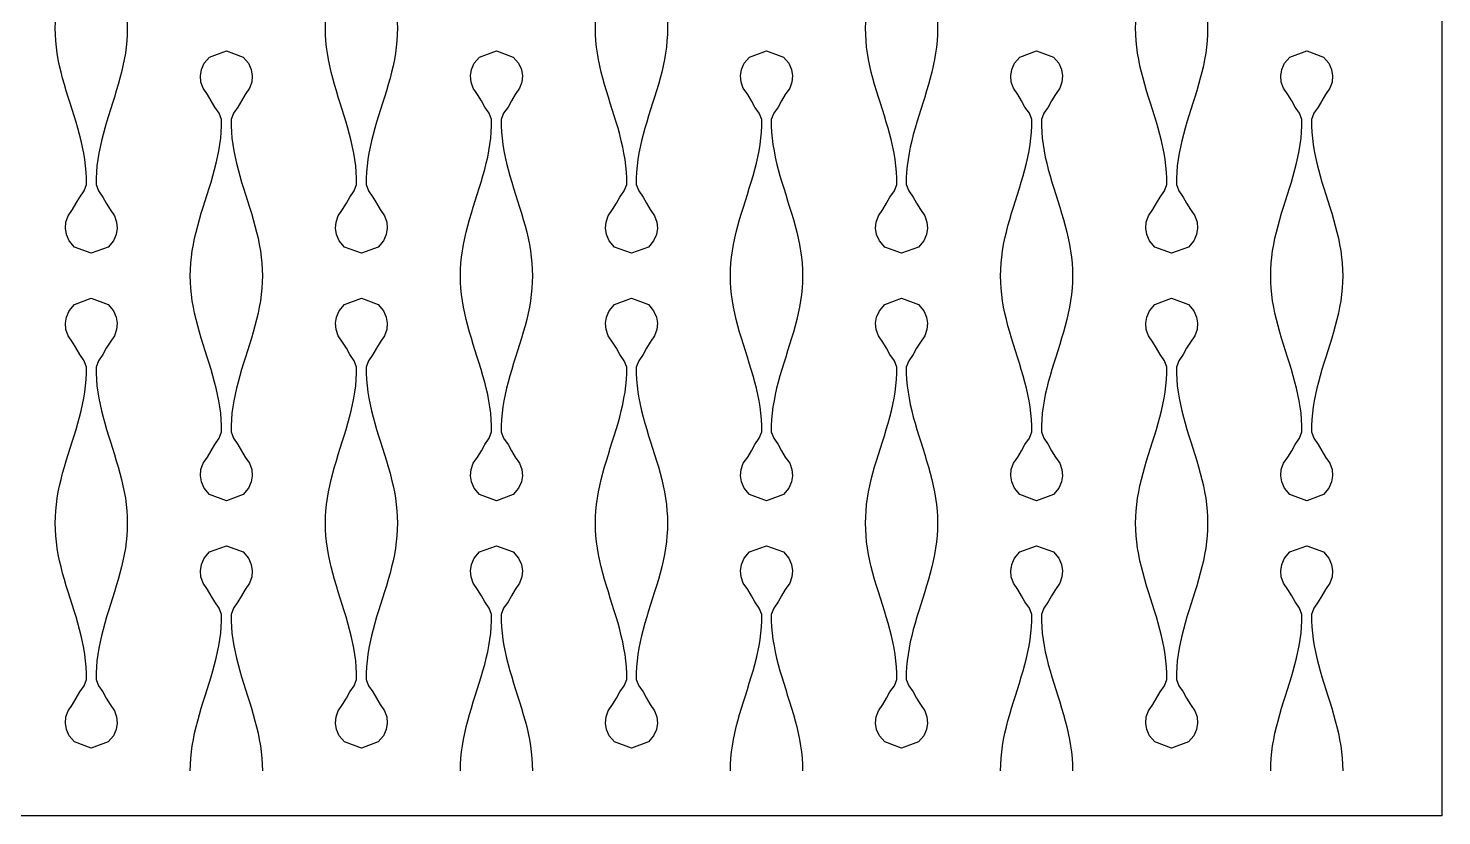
# Model space of a CAD drawing. Header units: millimetres. Extents: x 0 to 120, y 0 to 70.
# Drawn here: x 57.2 to 120, y 0 to 35 of the extents above; entities that cross this region are included whole.
import ezdxf

# ---------------------------------------------------------------- set-up
doc = ezdxf.new("R2010")
doc.units = ezdxf.units.MM
doc.layers.add('CUT', color=1, linetype='CONTINUOUS')

msp = doc.modelspace()

# ---------------------------------------------------------------- linework, layer by layer
at = {"layer": 'CUT'}
for points in [[(0, 70), (120, 70), (120, 0), (0, 0), (0, 70)], [(61.5944, 35.2778), (61.6, 35), (61.5944, 34.7222), (61.5778, 34.4444), (61.5504, 34.1667), (61.5126, 33.8889), (61.465, 33.6111), (61.4085, 33.3333), (61.3439, 33.0556), (61.2722, 32.7778), (61.1947, 32.5), (61.1124, 32.2222), (61.0269, 31.9444), (60.9394, 31.6667), (60.8513, 31.3889), (60.764, 31.1111), (60.679, 30.8333), (60.5976, 30.5556), (60.5211, 30.2778), (60.4508, 30), (60.3877, 29.7222), (60.3329, 29.4444), (60.2872, 29.1667), (60.2514, 28.8889), (60.2261, 28.6111), (60.2116, 28.3333), (60.2113, 28.0556), (60.3207, 27.7778), (60.5161, 27.5), (60.6671, 27.2222), (60.8361, 26.9444), (61.0306, 26.6667), (61.1274, 26.3889), (61.1513, 26.1111), (61.107, 25.8333), (60.9856, 25.5556), (60.7502, 25.2778), (60, 25), (60, 25), (59.2498, 25.2778), (59.0144, 25.5556), (58.893, 25.8333), (58.8487, 26.1111), (58.8726, 26.3889), (58.9694, 26.6667), (59.1639, 26.9444), (59.3329, 27.2222), (59.4839, 27.5), (59.6793, 27.7778), (59.7887, 28.0556), (59.7884, 28.3333), (59.7739, 28.6111), (59.7486, 28.8889), (59.7128, 29.1667), (59.6671, 29.4444), (59.6123, 29.7222), (59.5492, 30), (59.4789, 30.2778), (59.4024, 30.5556), (59.321, 30.8333), (59.236, 31.1111), (59.1487, 31.3889), (59.0606, 31.6667), (58.9731, 31.9444), (58.8876, 32.2222), (58.8053, 32.5), (58.7278, 32.7778), (58.6561, 33.0556), (58.5915, 33.3333), (58.535, 33.6111), (58.4874, 33.8889), (58.4496, 34.1667), (58.4222, 34.4444), (58.4056, 34.7222), (58.4, 35), (58.4056, 35.2778)], [(73.5944, 35.2778), (73.6, 35), (73.5944, 34.7222), (73.5778, 34.4444), (73.5504, 34.1667), (73.5126, 33.8889), (73.465, 33.6111), (73.4085, 33.3333), (73.3439, 33.0556), (73.2722, 32.7778), (73.1947, 32.5), (73.1124, 32.2222), (73.0269, 31.9444), (72.9394, 31.6667), (72.8513, 31.3889), (72.764, 31.1111), (72.679, 30.8333), (72.5976, 30.5556), (72.5211, 30.2778), (72.4508, 30), (72.3877, 29.7222), (72.3329, 29.4444), (72.2872, 29.1667), (72.2514, 28.8889), (72.2261, 28.6111), (72.2116, 28.3333), (72.2113, 28.0556), (72.3207, 27.7778), (72.5161, 27.5), (72.6671, 27.2222), (72.8361, 26.9444), (73.0306, 26.6667), (73.1274, 26.3889), (73.1513, 26.1111), (73.107, 25.8333), (72.9856, 25.5556), (72.7502, 25.2778), (72, 25), (72, 25), (71.2498, 25.2778), (71.0144, 25.5556), (70.893, 25.8333), (70.8487, 26.1111), (70.8726, 26.3889), (70.9694, 26.6667), (71.1639, 26.9444), (71.3329, 27.2222), (71.4839, 27.5), (71.6793, 27.7778), (71.7887, 28.0556), (71.7884, 28.3333), (71.7739, 28.6111), (71.7486, 28.8889), (71.7128, 29.1667), (71.6671, 29.4444), (71.6123, 29.7222), (71.5492, 30), (71.4789, 30.2778), (71.4024, 30.5556), (71.321, 30.8333), (71.236, 31.1111), (71.1487, 31.3889), (71.0606, 31.6667), (70.9731, 31.9444), (70.8876, 32.2222), (70.8053, 32.5), (70.7278, 32.7778), (70.6561, 33.0556), (70.5915, 33.3333), (70.535, 33.6111), (70.4874, 33.8889), (70.4496, 34.1667), (70.4222, 34.4444), (70.4056, 34.7222), (70.4, 35), (70.4056, 35.2778)], [(85.5944, 35.2778), (85.6, 35), (85.5944, 34.7222), (85.5778, 34.4444), (85.5504, 34.1667), (85.5126, 33.8889), (85.465, 33.6111), (85.4085, 33.3333), (85.3439, 33.0556), (85.2722, 32.7778), (85.1947, 32.5), (85.1124, 32.2222), (85.0269, 31.9444), (84.9394, 31.6667), (84.8513, 31.3889), (84.764, 31.1111), (84.679, 30.8333), (84.5976, 30.5556), (84.5211, 30.2778), (84.4508, 30), (84.3877, 29.7222), (84.3329, 29.4444), (84.2872, 29.1667), (84.2514, 28.8889), (84.2261, 28.6111), (84.2116, 28.3333), (84.2113, 28.0556), (84.3207, 27.7778), (84.5161, 27.5), (84.6671, 27.2222), (84.8361, 26.9444), (85.0306, 26.6667), (85.1274, 26.3889), (85.1513, 26.1111), (85.107, 25.8333), (84.9856, 25.5556), (84.7502, 25.2778), (84, 25), (84, 25), (83.2498, 25.2778), (83.0144, 25.5556), (82.893, 25.8333), (82.8487, 26.1111), (82.8726, 26.3889), (82.9694, 26.6667), (83.1639, 26.9444), (83.3329, 27.2222), (83.4839, 27.5), (83.6793, 27.7778), (83.7887, 28.0556), (83.7884, 28.3333), (83.7739, 28.6111), (83.7486, 28.8889), (83.7128, 29.1667), (83.6671, 29.4444), (83.6123, 29.7222), (83.5492, 30), (83.4789, 30.2778), (83.4024, 30.5556), (83.321, 30.8333), (83.236, 31.1111), (83.1487, 31.3889), (83.0606, 31.6667), (82.9731, 31.9444), (82.8876, 32.2222), (82.8053, 32.5), (82.7278, 32.7778), (82.6561, 33.0556), (82.5915, 33.3333), (82.535, 33.6111), (82.4874, 33.8889), (82.4496, 34.1667), (82.4222, 34.4444), (82.4056, 34.7222), (82.4, 35), (82.4056, 35.2778)], [(97.5944, 35.2778), (97.6, 35), (97.5944, 34.7222), (97.5778, 34.4444), (97.5504, 34.1667), (97.5126, 33.8889), (97.465, 33.6111), (97.4085, 33.3333), (97.3439, 33.0556), (97.2722, 32.7778), (97.1947, 32.5), (97.1124, 32.2222), (97.0269, 31.9444), (96.9394, 31.6667), (96.8513, 31.3889), (96.764, 31.1111), (96.679, 30.8333), (96.5976, 30.5556), (96.5211, 30.2778), (96.4508, 30), (96.3877, 29.7222), (96.3329, 29.4444), (96.2872, 29.1667), (96.2514, 28.8889), (96.2261, 28.6111), (96.2116, 28.3333), (96.2113, 28.0556), (96.3207, 27.7778), (96.5161, 27.5), (96.6671, 27.2222), (96.8361, 26.9444), (97.0306, 26.6667), (97.1274, 26.3889), (97.1513, 26.1111), (97.107, 25.8333), (96.9856, 25.5556), (96.7502, 25.2778), (96, 25), (96, 25), (95.2498, 25.2778), (95.0144, 25.5556), (94.893, 25.8333), (94.8487, 26.1111), (94.8726, 26.3889), (94.9694, 26.6667), (95.1639, 26.9444), (95.3329, 27.2222), (95.4839, 27.5), (95.6793, 27.7778), (95.7887, 28.0556), (95.7884, 28.3333), (95.7739, 28.6111), (95.7486, 28.8889), (95.7128, 29.1667), (95.6671, 29.4444), (95.6123, 29.7222), (95.5492, 30), (95.4789, 30.2778), (95.4024, 30.5556), (95.321, 30.8333), (95.236, 31.1111), (95.1487, 31.3889), (95.0606, 31.6667), (94.9731, 31.9444), (94.8876, 32.2222), (94.8053, 32.5), (94.7278, 32.7778), (94.6561, 33.0556), (94.5915, 33.3333), (94.535, 33.6111), (94.4874, 33.8889), (94.4496, 34.1667), (94.4222, 34.4444), (94.4056, 34.7222), (94.4, 35), (94.4056, 35.2778)], [(109.5944, 35.2778), (109.6, 35), (109.5944, 34.7222), (109.5778, 34.4444), (109.5504, 34.1667), (109.5126, 33.8889), (109.465, 33.6111), (109.4085, 33.3333), (109.3439, 33.0556), (109.2722, 32.7778), (109.1947, 32.5), (109.1124, 32.2222), (109.0269, 31.9444), (108.9394, 31.6667), (108.8513, 31.3889), (108.764, 31.1111), (108.679, 30.8333), (108.5976, 30.5556), (108.5211, 30.2778), (108.4508, 30), (108.3877, 29.7222), (108.3329, 29.4444), (108.2872, 29.1667), (108.2514, 28.8889), (108.2261, 28.6111), (108.2116, 28.3333), (108.2113, 28.0556), (108.3207, 27.7778), (108.5161, 27.5), (108.6671, 27.2222), (108.8361, 26.9444), (109.0306, 26.6667), (109.1274, 26.3889), (109.1513, 26.1111), (109.107, 25.8333), (108.9856, 25.5556), (108.7502, 25.2778), (108, 25), (108, 25), (107.2498, 25.2778), (107.0144, 25.5556), (106.893, 25.8333), (106.8487, 26.1111), (106.8726, 26.3889), (106.9694, 26.6667), (107.1639, 26.9444), (107.3329, 27.2222), (107.4839, 27.5), (107.6793, 27.7778), (107.7887, 28.0556), (107.7884, 28.3333), (107.7739, 28.6111), (107.7486, 28.8889), (107.7128, 29.1667), (107.6671, 29.4444), (107.6123, 29.7222), (107.5492, 30), (107.4789, 30.2778), (107.4024, 30.5556), (107.321, 30.8333), (107.236, 31.1111), (107.1487, 31.3889), (107.0606, 31.6667), (106.9731, 31.9444), (106.8876, 32.2222), (106.8053, 32.5), (106.7278, 32.7778), (106.6561, 33.0556), (106.5915, 33.3333), (106.535, 33.6111), (106.4874, 33.8889), (106.4496, 34.1667), (106.4222, 34.4444), (106.4056, 34.7222), (106.4, 35), (106.4056, 35.2778)], [(66, 34), (66.7502, 33.7222), (66.9856, 33.4444), (67.107, 33.1667), (67.1513, 32.8889), (67.1274, 32.6111), (67.0306, 32.3333), (66.8361, 32.0556), (66.6671, 31.7778), (66.5161, 31.5), (66.3207, 31.2222), (66.2113, 30.9444), (66.2116, 30.6667), (66.2261, 30.3889), (66.2514, 30.1111), (66.2872, 29.8333), (66.3329, 29.5556), (66.3877, 29.2778), (66.4508, 29), (66.5211, 28.7222), (66.5976, 28.4444), (66.679, 28.1667), (66.764, 27.8889), (66.8513, 27.6111), (66.9394, 27.3333), (67.0269, 27.0556), (67.1124, 26.7778), (67.1947, 26.5), (67.2722, 26.2222), (67.3439, 25.9444), (67.4085, 25.6667), (67.465, 25.3889), (67.5126, 25.1111), (67.5504, 24.8333), (67.5778, 24.5556), (67.5944, 24.2778), (67.6, 24), (67.5944, 23.7222), (67.5778, 23.4444), (67.5504, 23.1667), (67.5126, 22.8889), (67.465, 22.6111), (67.4085, 22.3333), (67.3439, 22.0556), (67.2722, 21.7778), (67.1947, 21.5), (67.1124, 21.2222), (67.0269, 20.9444), (66.9394, 20.6667), (66.8513, 20.3889), (66.764, 20.1111), (66.679, 19.8333), (66.5976, 19.5556), (66.5211, 19.2778), (66.4508, 19), (66.3877, 18.7222), (66.3329, 18.4444), (66.2872, 18.1667), (66.2514, 17.8889), (66.2261, 17.6111), (66.2116, 17.3333), (66.2113, 17.0556), (66.3207, 16.7778), (66.5161, 16.5), (66.6671, 16.2222), (66.8361, 15.9444), (67.0306, 15.6667), (67.1274, 15.3889), (67.1513, 15.1111), (67.107, 14.8333), (66.9856, 14.5556), (66.7502, 14.2778), (66, 14), (66, 14), (65.2498, 14.2778), (65.0144, 14.5556), (64.893, 14.8333), (64.8487, 15.1111), (64.8726, 15.3889), (64.9694, 15.6667), (65.1639, 15.9444), (65.3329, 16.2222), (65.4839, 16.5), (65.6793, 16.7778), (65.7887, 17.0556), (65.7884, 17.3333), (65.7739, 17.6111), (65.7486, 17.8889), (65.7128, 18.1667), (65.6671, 18.4444), (65.6123, 18.7222), (65.5492, 19), (65.4789, 19.2778), (65.4024, 19.5556), (65.321, 19.8333), (65.236, 20.1111), (65.1487, 20.3889), (65.0606, 20.6667), (64.9731, 20.9444), (64.8876, 21.2222), (64.8053, 21.5), (64.7278, 21.7778), (64.6561, 22.0556), (64.5915, 22.3333), (64.535, 22.6111), (64.4874, 22.8889), (64.4496, 23.1667), (64.4222, 23.4444), (64.4056, 23.7222), (64.4, 24), (64.4056, 24.2778), (64.4222, 24.5556), (64.4496, 24.8333), (64.4874, 25.1111), (64.535, 25.3889), (64.5915, 25.6667), (64.6561, 25.9444), (64.7278, 26.2222), (64.8053, 26.5), (64.8876, 26.7778), (64.9731, 27.0556), (65.0606, 27.3333), (65.1487, 27.6111), (65.236, 27.8889), (65.321, 28.1667), (65.4024, 28.4444), (65.4789, 28.7222), (65.5492, 29), (65.6123, 29.2778), (65.6671, 29.5556), (65.7128, 29.8333), (65.7486, 30.1111), (65.7739, 30.3889), (65.7884, 30.6667), (65.7887, 30.9444), (65.6793, 31.2222), (65.4839, 31.5), (65.3329, 31.7778), (65.1639, 32.0556), (64.9694, 32.3333), (64.8726, 32.6111), (64.8487, 32.8889), (64.893, 33.1667), (65.0144, 33.4444), (65.2498, 33.7222), (66, 34), (66, 34)], [(78, 34), (78.7502, 33.7222), (78.9856, 33.4444), (79.107, 33.1667), (79.1513, 32.8889), (79.1274, 32.6111), (79.0306, 32.3333), (78.8361, 32.0556), (78.6671, 31.7778), (78.5161, 31.5), (78.3207, 31.2222), (78.2113, 30.9444), (78.2116, 30.6667), (78.2261, 30.3889), (78.2514, 30.1111), (78.2872, 29.8333), (78.3329, 29.5556), (78.3877, 29.2778), (78.4508, 29), (78.5211, 28.7222), (78.5976, 28.4444), (78.679, 28.1667), (78.764, 27.8889), (78.8513, 27.6111), (78.9394, 27.3333), (79.0269, 27.0556), (79.1124, 26.7778), (79.1947, 26.5), (79.2722, 26.2222), (79.3439, 25.9444), (79.4085, 25.6667), (79.465, 25.3889), (79.5126, 25.1111), (79.5504, 24.8333), (79.5778, 24.5556), (79.5944, 24.2778), (79.6, 24), (79.5944, 23.7222), (79.5778, 23.4444), (79.5504, 23.1667), (79.5126, 22.8889), (79.465, 22.6111), (79.4085, 22.3333), (79.3439, 22.0556), (79.2722, 21.7778), (79.1947, 21.5), (79.1124, 21.2222), (79.0269, 20.9444), (78.9394, 20.6667), (78.8513, 20.3889), (78.764, 20.1111), (78.679, 19.8333), (78.5976, 19.5556), (78.5211, 19.2778), (78.4508, 19), (78.3877, 18.7222), (78.3329, 18.4444), (78.2872, 18.1667), (78.2514, 17.8889), (78.2261, 17.6111), (78.2116, 17.3333), (78.2113, 17.0556), (78.3207, 16.7778), (78.5161, 16.5), (78.6671, 16.2222), (78.8361, 15.9444), (79.0306, 15.6667), (79.1274, 15.3889), (79.1513, 15.1111), (79.107, 14.8333), (78.9856, 14.5556), (78.7502, 14.2778), (78, 14), (78, 14), (77.2498, 14.2778), (77.0144, 14.5556), (76.893, 14.8333), (76.8487, 15.1111), (76.8726, 15.3889), (76.9694, 15.6667), (77.1639, 15.9444), (77.3329, 16.2222), (77.4839, 16.5), (77.6793, 16.7778), (77.7887, 17.0556), (77.7884, 17.3333), (77.7739, 17.6111), (77.7486, 17.8889), (77.7128, 18.1667), (77.6671, 18.4444), (77.6123, 18.7222), (77.5492, 19), (77.4789, 19.2778), (77.4024, 19.5556), (77.321, 19.8333), (77.236, 20.1111), (77.1487, 20.3889), (77.0606, 20.6667), (76.9731, 20.9444), (76.8876, 21.2222), (76.8053, 21.5), (76.7278, 21.7778), (76.6561, 22.0556), (76.5915, 22.3333), (76.535, 22.6111), (76.4874, 22.8889), (76.4496, 23.1667), (76.4222, 23.4444), (76.4056, 23.7222), (76.4, 24), (76.4056, 24.2778), (76.4222, 24.5556), (76.4496, 24.8333), (76.4874, 25.1111), (76.535, 25.3889), (76.5915, 25.6667), (76.6561, 25.9444), (76.7278, 26.2222), (76.8053, 26.5), (76.8876, 26.7778), (76.9731, 27.0556), (77.0606, 27.3333), (77.1487, 27.6111), (77.236, 27.8889), (77.321, 28.1667), (77.4024, 28.4444), (77.4789, 28.7222), (77.5492, 29), (77.6123, 29.2778), (77.6671, 29.5556), (77.7128, 29.8333), (77.7486, 30.1111), (77.7739, 30.3889), (77.7884, 30.6667), (77.7887, 30.9444), (77.6793, 31.2222), (77.4839, 31.5), (77.3329, 31.7778), (77.1639, 32.0556), (76.9694, 32.3333), (76.8726, 32.6111), (76.8487, 32.8889), (76.893, 33.1667), (77.0144, 33.4444), (77.2498, 33.7222), (78, 34), (78, 34)], [(90, 34), (90.7502, 33.7222), (90.9856, 33.4444), (91.107, 33.1667), (91.1513, 32.8889), (91.1274, 32.6111), (91.0306, 32.3333), (90.8361, 32.0556), (90.6671, 31.7778), (90.5161, 31.5), (90.3207, 31.2222), (90.2113, 30.9444), (90.2116, 30.6667), (90.2261, 30.3889), (90.2514, 30.1111), (90.2872, 29.8333), (90.3329, 29.5556), (90.3877, 29.2778), (90.4508, 29), (90.5211, 28.7222), (90.5976, 28.4444), (90.679, 28.1667), (90.764, 27.8889), (90.8513, 27.6111), (90.9394, 27.3333), (91.0269, 27.0556), (91.1124, 26.7778), (91.1947, 26.5), (91.2722, 26.2222), (91.3439, 25.9444), (91.4085, 25.6667), (91.465, 25.3889), (91.5126, 25.1111), (91.5504, 24.8333), (91.5778, 24.5556), (91.5944, 24.2778), (91.6, 24), (91.5944, 23.7222), (91.5778, 23.4444), (91.5504, 23.1667), (91.5126, 22.8889), (91.465, 22.6111), (91.4085, 22.3333), (91.3439, 22.0556), (91.2722, 21.7778), (91.1947, 21.5), (91.1124, 21.2222), (91.0269, 20.9444), (90.9394, 20.6667), (90.8513, 20.3889), (90.764, 20.1111), (90.679, 19.8333), (90.5976, 19.5556), (90.5211, 19.2778), (90.4508, 19), (90.3877, 18.7222), (90.3329, 18.4444), (90.2872, 18.1667), (90.2514, 17.8889), (90.2261, 17.6111), (90.2116, 17.3333), (90.2113, 17.0556), (90.3207, 16.7778), (90.5161, 16.5), (90.6671, 16.2222), (90.8361, 15.9444), (91.0306, 15.6667), (91.1274, 15.3889), (91.1513, 15.1111), (91.107, 14.8333), (90.9856, 14.5556), (90.7502, 14.2778), (90, 14), (90, 14), (89.2498, 14.2778), (89.0144, 14.5556), (88.893, 14.8333), (88.8487, 15.1111), (88.8726, 15.3889), (88.9694, 15.6667), (89.1639, 15.9444), (89.3329, 16.2222), (89.4839, 16.5), (89.6793, 16.7778), (89.7887, 17.0556), (89.7884, 17.3333), (89.7739, 17.6111), (89.7486, 17.8889), (89.7128, 18.1667), (89.6671, 18.4444), (89.6123, 18.7222), (89.5492, 19), (89.4789, 19.2778), (89.4024, 19.5556), (89.321, 19.8333), (89.236, 20.1111), (89.1487, 20.3889), (89.0606, 20.6667), (88.9731, 20.9444), (88.8876, 21.2222), (88.8053, 21.5), (88.7278, 21.7778), (88.6561, 22.0556), (88.5915, 22.3333), (88.535, 22.6111), (88.4874, 22.8889), (88.4496, 23.1667), (88.4222, 23.4444), (88.4056, 23.7222), (88.4, 24), (88.4056, 24.2778), (88.4222, 24.5556), (88.4496, 24.8333), (88.4874, 25.1111), (88.535, 25.3889), (88.5915, 25.6667), (88.6561, 25.9444), (88.7278, 26.2222), (88.8053, 26.5), (88.8876, 26.7778), (88.9731, 27.0556), (89.0606, 27.3333), (89.1487, 27.6111), (89.236, 27.8889), (89.321, 28.1667), (89.4024, 28.4444), (89.4789, 28.7222), (89.5492, 29), (89.6123, 29.2778), (89.6671, 29.5556), (89.7128, 29.8333), (89.7486, 30.1111), (89.7739, 30.3889), (89.7884, 30.6667), (89.7887, 30.9444), (89.6793, 31.2222), (89.4839, 31.5), (89.3329, 31.7778), (89.1639, 32.0556), (88.9694, 32.3333), (88.8726, 32.6111), (88.8487, 32.8889), (88.893, 33.1667), (89.0144, 33.4444), (89.2498, 33.7222), (90, 34), (90, 34)], [(102, 34), (102.7502, 33.7222), (102.9856, 33.4444), (103.107, 33.1667), (103.1513, 32.8889), (103.1274, 32.6111), (103.0306, 32.3333), (102.8361, 32.0556), (102.6671, 31.7778), (102.5161, 31.5), (102.3207, 31.2222), (102.2113, 30.9444), (102.2116, 30.6667), (102.2261, 30.3889), (102.2514, 30.1111), (102.2872, 29.8333), (102.3329, 29.5556), (102.3877, 29.2778), (102.4508, 29), (102.5211, 28.7222), (102.5976, 28.4444), (102.679, 28.1667), (102.764, 27.8889), (102.8513, 27.6111), (102.9394, 27.3333), (103.0269, 27.0556), (103.1124, 26.7778), (103.1947, 26.5), (103.2722, 26.2222), (103.3439, 25.9444), (103.4085, 25.6667), (103.465, 25.3889), (103.5126, 25.1111), (103.5504, 24.8333), (103.5778, 24.5556), (103.5944, 24.2778), (103.6, 24), (103.5944, 23.7222), (103.5778, 23.4444), (103.5504, 23.1667), (103.5126, 22.8889), (103.465, 22.6111), (103.4085, 22.3333), (103.3439, 22.0556), (103.2722, 21.7778), (103.1947, 21.5), (103.1124, 21.2222), (103.0269, 20.9444), (102.9394, 20.6667), (102.8513, 20.3889), (102.764, 20.1111), (102.679, 19.8333), (102.5976, 19.5556), (102.5211, 19.2778), (102.4508, 19), (102.3877, 18.7222), (102.3329, 18.4444), (102.2872, 18.1667), (102.2514, 17.8889), (102.2261, 17.6111), (102.2116, 17.3333), (102.2113, 17.0556), (102.3207, 16.7778), (102.5161, 16.5), (102.6671, 16.2222), (102.8361, 15.9444), (103.0306, 15.6667), (103.1274, 15.3889), (103.1513, 15.1111), (103.107, 14.8333), (102.9856, 14.5556), (102.7502, 14.2778), (102, 14), (102, 14), (101.2498, 14.2778), (101.0144, 14.5556), (100.893, 14.8333), (100.8487, 15.1111), (100.8726, 15.3889), (100.9694, 15.6667), (101.1639, 15.9444), (101.3329, 16.2222), (101.4839, 16.5), (101.6793, 16.7778), (101.7887, 17.0556), (101.7884, 17.3333), (101.7739, 17.6111), (101.7486, 17.8889), (101.7128, 18.1667), (101.6671, 18.4444), (101.6123, 18.7222), (101.5492, 19), (101.4789, 19.2778), (101.4024, 19.5556), (101.321, 19.8333), (101.236, 20.1111), (101.1487, 20.3889), (101.0606, 20.6667), (100.9731, 20.9444), (100.8876, 21.2222), (100.8053, 21.5), (100.7278, 21.7778), (100.6561, 22.0556), (100.5915, 22.3333), (100.535, 22.6111), (100.4874, 22.8889), (100.4496, 23.1667), (100.4222, 23.4444), (100.4056, 23.7222), (100.4, 24), (100.4056, 24.2778), (100.4222, 24.5556), (100.4496, 24.8333), (100.4874, 25.1111), (100.535, 25.3889), (100.5915, 25.6667), (100.6561, 25.9444), (100.7278, 26.2222), (100.8053, 26.5), (100.8876, 26.7778), (100.9731, 27.0556), (101.0606, 27.3333), (101.1487, 27.6111), (101.236, 27.8889), (101.321, 28.1667), (101.4024, 28.4444), (101.4789, 28.7222), (101.5492, 29), (101.6123, 29.2778), (101.6671, 29.5556), (101.7128, 29.8333), (101.7486, 30.1111), (101.7739, 30.3889), (101.7884, 30.6667), (101.7887, 30.9444), (101.6793, 31.2222), (101.4839, 31.5), (101.3329, 31.7778), (101.1639, 32.0556), (100.9694, 32.3333), (100.8726, 32.6111), (100.8487, 32.8889), (100.893, 33.1667), (101.0144, 33.4444), (101.2498, 33.7222), (102, 34), (102, 34)], [(114, 34), (114.7502, 33.7222), (114.9856, 33.4444), (115.107, 33.1667), (115.1513, 32.8889), (115.1274, 32.6111), (115.0306, 32.3333), (114.8361, 32.0556), (114.6671, 31.7778), (114.5161, 31.5), (114.3207, 31.2222), (114.2113, 30.9444), (114.2116, 30.6667), (114.2261, 30.3889), (114.2514, 30.1111), (114.2872, 29.8333), (114.3329, 29.5556), (114.3877, 29.2778), (114.4508, 29), (114.5211, 28.7222), (114.5976, 28.4444), (114.679, 28.1667), (114.764, 27.8889), (114.8513, 27.6111), (114.9394, 27.3333), (115.0269, 27.0556), (115.1124, 26.7778), (115.1947, 26.5), (115.2722, 26.2222), (115.3439, 25.9444), (115.4085, 25.6667), (115.465, 25.3889), (115.5126, 25.1111), (115.5504, 24.8333), (115.5778, 24.5556), (115.5944, 24.2778), (115.6, 24), (115.5944, 23.7222), (115.5778, 23.4444), (115.5504, 23.1667), (115.5126, 22.8889), (115.465, 22.6111), (115.4085, 22.3333), (115.3439, 22.0556), (115.2722, 21.7778), (115.1947, 21.5), (115.1124, 21.2222), (115.0269, 20.9444), (114.9394, 20.6667), (114.8513, 20.3889), (114.764, 20.1111), (114.679, 19.8333), (114.5976, 19.5556), (114.5211, 19.2778), (114.4508, 19), (114.3877, 18.7222), (114.3329, 18.4444), (114.2872, 18.1667), (114.2514, 17.8889), (114.2261, 17.6111), (114.2116, 17.3333), (114.2113, 17.0556), (114.3207, 16.7778), (114.5161, 16.5), (114.6671, 16.2222), (114.8361, 15.9444), (115.0306, 15.6667), (115.1274, 15.3889), (115.1513, 15.1111), (115.107, 14.8333), (114.9856, 14.5556), (114.7502, 14.2778), (114, 14), (114, 14), (113.2498, 14.2778), (113.0144, 14.5556), (112.893, 14.8333), (112.8487, 15.1111), (112.8726, 15.3889), (112.9694, 15.6667), (113.1639, 15.9444), (113.3329, 16.2222), (113.4839, 16.5), (113.6793, 16.7778), (113.7887, 17.0556), (113.7884, 17.3333), (113.7739, 17.6111), (113.7486, 17.8889), (113.7128, 18.1667), (113.6671, 18.4444), (113.6123, 18.7222), (113.5492, 19), (113.4789, 19.2778), (113.4024, 19.5556), (113.321, 19.8333), (113.236, 20.1111), (113.1487, 20.3889), (113.0606, 20.6667), (112.9731, 20.9444), (112.8876, 21.2222), (112.8053, 21.5), (112.7278, 21.7778), (112.6561, 22.0556), (112.5915, 22.3333), (112.535, 22.6111), (112.4874, 22.8889), (112.4496, 23.1667), (112.4222, 23.4444), (112.4056, 23.7222), (112.4, 24), (112.4056, 24.2778), (112.4222, 24.5556), (112.4496, 24.8333), (112.4874, 25.1111), (112.535, 25.3889), (112.5915, 25.6667), (112.6561, 25.9444), (112.7278, 26.2222), (112.8053, 26.5), (112.8876, 26.7778), (112.9731, 27.0556), (113.0606, 27.3333), (113.1487, 27.6111), (113.236, 27.8889), (113.321, 28.1667), (113.4024, 28.4444), (113.4789, 28.7222), (113.5492, 29), (113.6123, 29.2778), (113.6671, 29.5556), (113.7128, 29.8333), (113.7486, 30.1111), (113.7739, 30.3889), (113.7884, 30.6667), (113.7887, 30.9444), (113.6793, 31.2222), (113.4839, 31.5), (113.3329, 31.7778), (113.1639, 32.0556), (112.9694, 32.3333), (112.8726, 32.6111), (112.8487, 32.8889), (112.893, 33.1667), (113.0144, 33.4444), (113.2498, 33.7222), (114, 34), (114, 34)], [(60, 23), (60.7502, 22.7222), (60.9856, 22.4444), (61.107, 22.1667), (61.1513, 21.8889), (61.1274, 21.6111), (61.0306, 21.3333), (60.8361, 21.0556), (60.6671, 20.7778), (60.5161, 20.5), (60.3207, 20.2222), (60.2113, 19.9444), (60.2116, 19.6667), (60.2261, 19.3889), (60.2514, 19.1111), (60.2872, 18.8333), (60.3329, 18.5556), (60.3877, 18.2778), (60.4508, 18), (60.5211, 17.7222), (60.5976, 17.4444), (60.679, 17.1667), (60.764, 16.8889), (60.8513, 16.6111), (60.9394, 16.3333), (61.0269, 16.0556), (61.1124, 15.7778), (61.1947, 15.5), (61.2722, 15.2222), (61.3439, 14.9444), (61.4085, 14.6667), (61.465, 14.3889), (61.5126, 14.1111), (61.5504, 13.8333), (61.5778, 13.5556), (61.5944, 13.2778), (61.6, 13), (61.5944, 12.7222), (61.5778, 12.4444), (61.5504, 12.1667), (61.5126, 11.8889), (61.465, 11.6111), (61.4085, 11.3333), (61.3439, 11.0556), (61.2722, 10.7778), (61.1947, 10.5), (61.1124, 10.2222), (61.0269, 9.9444), (60.9394, 9.6667), (60.8513, 9.3889), (60.764, 9.1111), (60.679, 8.8333), (60.5976, 8.5556), (60.5211, 8.2778), (60.4508, 8), (60.3877, 7.7222), (60.3329, 7.4444), (60.2872, 7.1667), (60.2514, 6.8889), (60.2261, 6.6111), (60.2116, 6.3333), (60.2113, 6.0556), (60.3207, 5.7778), (60.5161, 5.5), (60.6671, 5.2222), (60.8361, 4.9444), (61.0306, 4.6667), (61.1274, 4.3889), (61.1513, 4.1111), (61.107, 3.8333), (60.9856, 3.5556), (60.7502, 3.2778), (60, 3), (60, 3), (59.2498, 3.2778), (59.0144, 3.5556), (58.893, 3.8333), (58.8487, 4.1111), (58.8726, 4.3889), (58.9694, 4.6667), (59.1639, 4.9444), (59.3329, 5.2222), (59.4839, 5.5), (59.6793, 5.7778), (59.7887, 6.0556), (59.7884, 6.3333), (59.7739, 6.6111), (59.7486, 6.8889), (59.7128, 7.1667), (59.6671, 7.4444), (59.6123, 7.7222), (59.5492, 8), (59.4789, 8.2778), (59.4024, 8.5556), (59.321, 8.8333), (59.236, 9.1111), (59.1487, 9.3889), (59.0606, 9.6667), (58.9731, 9.9444), (58.8876, 10.2222), (58.8053, 10.5), (58.7278, 10.7778), (58.6561, 11.0556), (58.5915, 11.3333), (58.535, 11.6111), (58.4874, 11.8889), (58.4496, 12.1667), (58.4222, 12.4444), (58.4056, 12.7222), (58.4, 13), (58.4056, 13.2778), (58.4222, 13.5556), (58.4496, 13.8333), (58.4874, 14.1111), (58.535, 14.3889), (58.5915, 14.6667), (58.6561, 14.9444), (58.7278, 15.2222), (58.8053, 15.5), (58.8876, 15.7778), (58.9731, 16.0556), (59.0606, 16.3333), (59.1487, 16.6111), (59.236, 16.8889), (59.321, 17.1667), (59.4024, 17.4444), (59.4789, 17.7222), (59.5492, 18), (59.6123, 18.2778), (59.6671, 18.5556), (59.7128, 18.8333), (59.7486, 19.1111), (59.7739, 19.3889), (59.7884, 19.6667), (59.7887, 19.9444), (59.6793, 20.2222), (59.4839, 20.5), (59.3329, 20.7778), (59.1639, 21.0556), (58.9694, 21.3333), (58.8726, 21.6111), (58.8487, 21.8889), (58.893, 22.1667), (59.0144, 22.4444), (59.2498, 22.7222), (60, 23), (60, 23)], [(72, 23), (72.7502, 22.7222), (72.9856, 22.4444), (73.107, 22.1667), (73.1513, 21.8889), (73.1274, 21.6111), (73.0306, 21.3333), (72.8361, 21.0556), (72.6671, 20.7778), (72.5161, 20.5), (72.3207, 20.2222), (72.2113, 19.9444), (72.2116, 19.6667), (72.2261, 19.3889), (72.2514, 19.1111), (72.2872, 18.8333), (72.3329, 18.5556), (72.3877, 18.2778), (72.4508, 18), (72.5211, 17.7222), (72.5976, 17.4444), (72.679, 17.1667), (72.764, 16.8889), (72.8513, 16.6111), (72.9394, 16.3333), (73.0269, 16.0556), (73.1124, 15.7778), (73.1947, 15.5), (73.2722, 15.2222), (73.3439, 14.9444), (73.4085, 14.6667), (73.465, 14.3889), (73.5126, 14.1111), (73.5504, 13.8333), (73.5778, 13.5556), (73.5944, 13.2778), (73.6, 13), (73.5944, 12.7222), (73.5778, 12.4444), (73.5504, 12.1667), (73.5126, 11.8889), (73.465, 11.6111), (73.4085, 11.3333), (73.3439, 11.0556), (73.2722, 10.7778), (73.1947, 10.5), (73.1124, 10.2222), (73.0269, 9.9444), (72.9394, 9.6667), (72.8513, 9.3889), (72.764, 9.1111), (72.679, 8.8333), (72.5976, 8.5556), (72.5211, 8.2778), (72.4508, 8), (72.3877, 7.7222), (72.3329, 7.4444), (72.2872, 7.1667), (72.2514, 6.8889), (72.2261, 6.6111), (72.2116, 6.3333), (72.2113, 6.0556), (72.3207, 5.7778), (72.5161, 5.5), (72.6671, 5.2222), (72.8361, 4.9444), (73.0306, 4.6667), (73.1274, 4.3889), (73.1513, 4.1111), (73.107, 3.8333), (72.9856, 3.5556), (72.7502, 3.2778), (72, 3), (72, 3), (71.2498, 3.2778), (71.0144, 3.5556), (70.893, 3.8333), (70.8487, 4.1111), (70.8726, 4.3889), (70.9694, 4.6667), (71.1639, 4.9444), (71.3329, 5.2222), (71.4839, 5.5), (71.6793, 5.7778), (71.7887, 6.0556), (71.7884, 6.3333), (71.7739, 6.6111), (71.7486, 6.8889), (71.7128, 7.1667), (71.6671, 7.4444), (71.6123, 7.7222), (71.5492, 8), (71.4789, 8.2778), (71.4024, 8.5556), (71.321, 8.8333), (71.236, 9.1111), (71.1487, 9.3889), (71.0606, 9.6667), (70.9731, 9.9444), (70.8876, 10.2222), (70.8053, 10.5), (70.7278, 10.7778), (70.6561, 11.0556), (70.5915, 11.3333), (70.535, 11.6111), (70.4874, 11.8889), (70.4496, 12.1667), (70.4222, 12.4444), (70.4056, 12.7222), (70.4, 13), (70.4056, 13.2778), (70.4222, 13.5556), (70.4496, 13.8333), (70.4874, 14.1111), (70.535, 14.3889), (70.5915, 14.6667), (70.6561, 14.9444), (70.7278, 15.2222), (70.8053, 15.5), (70.8876, 15.7778), (70.9731, 16.0556), (71.0606, 16.3333), (71.1487, 16.6111), (71.236, 16.8889), (71.321, 17.1667), (71.4024, 17.4444), (71.4789, 17.7222), (71.5492, 18), (71.6123, 18.2778), (71.6671, 18.5556), (71.7128, 18.8333), (71.7486, 19.1111), (71.7739, 19.3889), (71.7884, 19.6667), (71.7887, 19.9444), (71.6793, 20.2222), (71.4839, 20.5), (71.3329, 20.7778), (71.1639, 21.0556), (70.9694, 21.3333), (70.8726, 21.6111), (70.8487, 21.8889), (70.893, 22.1667), (71.0144, 22.4444), (71.2498, 22.7222), (72, 23), (72, 23)], [(84, 23), (84.7502, 22.7222), (84.9856, 22.4444), (85.107, 22.1667), (85.1513, 21.8889), (85.1274, 21.6111), (85.0306, 21.3333), (84.8361, 21.0556), (84.6671, 20.7778), (84.5161, 20.5), (84.3207, 20.2222), (84.2113, 19.9444), (84.2116, 19.6667), (84.2261, 19.3889), (84.2514, 19.1111), (84.2872, 18.8333), (84.3329, 18.5556), (84.3877, 18.2778), (84.4508, 18), (84.5211, 17.7222), (84.5976, 17.4444), (84.679, 17.1667), (84.764, 16.8889), (84.8513, 16.6111), (84.9394, 16.3333), (85.0269, 16.0556), (85.1124, 15.7778), (85.1947, 15.5), (85.2722, 15.2222), (85.3439, 14.9444), (85.4085, 14.6667), (85.465, 14.3889), (85.5126, 14.1111), (85.5504, 13.8333), (85.5778, 13.5556), (85.5944, 13.2778), (85.6, 13), (85.5944, 12.7222), (85.5778, 12.4444), (85.5504, 12.1667), (85.5126, 11.8889), (85.465, 11.6111), (85.4085, 11.3333), (85.3439, 11.0556), (85.2722, 10.7778), (85.1947, 10.5), (85.1124, 10.2222), (85.0269, 9.9444), (84.9394, 9.6667), (84.8513, 9.3889), (84.764, 9.1111), (84.679, 8.8333), (84.5976, 8.5556), (84.5211, 8.2778), (84.4508, 8), (84.3877, 7.7222), (84.3329, 7.4444), (84.2872, 7.1667), (84.2514, 6.8889), (84.2261, 6.6111), (84.2116, 6.3333), (84.2113, 6.0556), (84.3207, 5.7778), (84.5161, 5.5), (84.6671, 5.2222), (84.8361, 4.9444), (85.0306, 4.6667), (85.1274, 4.3889), (85.1513, 4.1111), (85.107, 3.8333), (84.9856, 3.5556), (84.7502, 3.2778), (84, 3), (84, 3), (83.2498, 3.2778), (83.0144, 3.5556), (82.893, 3.8333), (82.8487, 4.1111), (82.8726, 4.3889), (82.9694, 4.6667), (83.1639, 4.9444), (83.3329, 5.2222), (83.4839, 5.5), (83.6793, 5.7778), (83.7887, 6.0556), (83.7884, 6.3333), (83.7739, 6.6111), (83.7486, 6.8889), (83.7128, 7.1667), (83.6671, 7.4444), (83.6123, 7.7222), (83.5492, 8), (83.4789, 8.2778), (83.4024, 8.5556), (83.321, 8.8333), (83.236, 9.1111), (83.1487, 9.3889), (83.0606, 9.6667), (82.9731, 9.9444), (82.8876, 10.2222), (82.8053, 10.5), (82.7278, 10.7778), (82.6561, 11.0556), (82.5915, 11.3333), (82.535, 11.6111), (82.4874, 11.8889), (82.4496, 12.1667), (82.4222, 12.4444), (82.4056, 12.7222), (82.4, 13), (82.4056, 13.2778), (82.4222, 13.5556), (82.4496, 13.8333), (82.4874, 14.1111), (82.535, 14.3889), (82.5915, 14.6667), (82.6561, 14.9444), (82.7278, 15.2222), (82.8053, 15.5), (82.8876, 15.7778), (82.9731, 16.0556), (83.0606, 16.3333), (83.1487, 16.6111), (83.236, 16.8889), (83.321, 17.1667), (83.4024, 17.4444), (83.4789, 17.7222), (83.5492, 18), (83.6123, 18.2778), (83.6671, 18.5556), (83.7128, 18.8333), (83.7486, 19.1111), (83.7739, 19.3889), (83.7884, 19.6667), (83.7887, 19.9444), (83.6793, 20.2222), (83.4839, 20.5), (83.3329, 20.7778), (83.1639, 21.0556), (82.9694, 21.3333), (82.8726, 21.6111), (82.8487, 21.8889), (82.893, 22.1667), (83.0144, 22.4444), (83.2498, 22.7222), (84, 23), (84, 23)], [(96, 23), (96.7502, 22.7222), (96.9856, 22.4444), (97.107, 22.1667), (97.1513, 21.8889), (97.1274, 21.6111), (97.0306, 21.3333), (96.8361, 21.0556), (96.6671, 20.7778), (96.5161, 20.5), (96.3207, 20.2222), (96.2113, 19.9444), (96.2116, 19.6667), (96.2261, 19.3889), (96.2514, 19.1111), (96.2872, 18.8333), (96.3329, 18.5556), (96.3877, 18.2778), (96.4508, 18), (96.5211, 17.7222), (96.5976, 17.4444), (96.679, 17.1667), (96.764, 16.8889), (96.8513, 16.6111), (96.9394, 16.3333), (97.0269, 16.0556), (97.1124, 15.7778), (97.1947, 15.5), (97.2722, 15.2222), (97.3439, 14.9444), (97.4085, 14.6667), (97.465, 14.3889), (97.5126, 14.1111), (97.5504, 13.8333), (97.5778, 13.5556), (97.5944, 13.2778), (97.6, 13), (97.5944, 12.7222), (97.5778, 12.4444), (97.5504, 12.1667), (97.5126, 11.8889), (97.465, 11.6111), (97.4085, 11.3333), (97.3439, 11.0556), (97.2722, 10.7778), (97.1947, 10.5), (97.1124, 10.2222), (97.0269, 9.9444), (96.9394, 9.6667), (96.8513, 9.3889), (96.764, 9.1111), (96.679, 8.8333), (96.5976, 8.5556), (96.5211, 8.2778), (96.4508, 8), (96.3877, 7.7222), (96.3329, 7.4444), (96.2872, 7.1667), (96.2514, 6.8889), (96.2261, 6.6111), (96.2116, 6.3333), (96.2113, 6.0556), (96.3207, 5.7778), (96.5161, 5.5), (96.6671, 5.2222), (96.8361, 4.9444), (97.0306, 4.6667), (97.1274, 4.3889), (97.1513, 4.1111), (97.107, 3.8333), (96.9856, 3.5556), (96.7502, 3.2778), (96, 3), (96, 3), (95.2498, 3.2778), (95.0144, 3.5556), (94.893, 3.8333), (94.8487, 4.1111), (94.8726, 4.3889), (94.9694, 4.6667), (95.1639, 4.9444), (95.3329, 5.2222), (95.4839, 5.5), (95.6793, 5.7778), (95.7887, 6.0556), (95.7884, 6.3333), (95.7739, 6.6111), (95.7486, 6.8889), (95.7128, 7.1667), (95.6671, 7.4444), (95.6123, 7.7222), (95.5492, 8), (95.4789, 8.2778), (95.4024, 8.5556), (95.321, 8.8333), (95.236, 9.1111), (95.1487, 9.3889), (95.0606, 9.6667), (94.9731, 9.9444), (94.8876, 10.2222), (94.8053, 10.5), (94.7278, 10.7778), (94.6561, 11.0556), (94.5915, 11.3333), (94.535, 11.6111), (94.4874, 11.8889), (94.4496, 12.1667), (94.4222, 12.4444), (94.4056, 12.7222), (94.4, 13), (94.4056, 13.2778), (94.4222, 13.5556), (94.4496, 13.8333), (94.4874, 14.1111), (94.535, 14.3889), (94.5915, 14.6667), (94.6561, 14.9444), (94.7278, 15.2222), (94.8053, 15.5), (94.8876, 15.7778), (94.9731, 16.0556), (95.0606, 16.3333), (95.1487, 16.6111), (95.236, 16.8889), (95.321, 17.1667), (95.4024, 17.4444), (95.4789, 17.7222), (95.5492, 18), (95.6123, 18.2778), (95.6671, 18.5556), (95.7128, 18.8333), (95.7486, 19.1111), (95.7739, 19.3889), (95.7884, 19.6667), (95.7887, 19.9444), (95.6793, 20.2222), (95.4839, 20.5), (95.3329, 20.7778), (95.1639, 21.0556), (94.9694, 21.3333), (94.8726, 21.6111), (94.8487, 21.8889), (94.893, 22.1667), (95.0144, 22.4444), (95.2498, 22.7222), (96, 23), (96, 23)], [(108, 23), (108.7502, 22.7222), (108.9856, 22.4444), (109.107, 22.1667), (109.1513, 21.8889), (109.1274, 21.6111), (109.0306, 21.3333), (108.8361, 21.0556), (108.6671, 20.7778), (108.5161, 20.5), (108.3207, 20.2222), (108.2113, 19.9444), (108.2116, 19.6667), (108.2261, 19.3889), (108.2514, 19.1111), (108.2872, 18.8333), (108.3329, 18.5556), (108.3877, 18.2778), (108.4508, 18), (108.5211, 17.7222), (108.5976, 17.4444), (108.679, 17.1667), (108.764, 16.8889), (108.8513, 16.6111), (108.9394, 16.3333), (109.0269, 16.0556), (109.1124, 15.7778), (109.1947, 15.5), (109.2722, 15.2222), (109.3439, 14.9444), (109.4085, 14.6667), (109.465, 14.3889), (109.5126, 14.1111), (109.5504, 13.8333), (109.5778, 13.5556), (109.5944, 13.2778), (109.6, 13), (109.5944, 12.7222), (109.5778, 12.4444), (109.5504, 12.1667), (109.5126, 11.8889), (109.465, 11.6111), (109.4085, 11.3333), (109.3439, 11.0556), (109.2722, 10.7778), (109.1947, 10.5), (109.1124, 10.2222), (109.0269, 9.9444), (108.9394, 9.6667), (108.8513, 9.3889), (108.764, 9.1111), (108.679, 8.8333), (108.5976, 8.5556), (108.5211, 8.2778), (108.4508, 8), (108.3877, 7.7222), (108.3329, 7.4444), (108.2872, 7.1667), (108.2514, 6.8889), (108.2261, 6.6111), (108.2116, 6.3333), (108.2113, 6.0556), (108.3207, 5.7778), (108.5161, 5.5), (108.6671, 5.2222), (108.8361, 4.9444), (109.0306, 4.6667), (109.1274, 4.3889), (109.1513, 4.1111), (109.107, 3.8333), (108.9856, 3.5556), (108.7502, 3.2778), (108, 3), (108, 3), (107.2498, 3.2778), (107.0144, 3.5556), (106.893, 3.8333), (106.8487, 4.1111), (106.8726, 4.3889), (106.9694, 4.6667), (107.1639, 4.9444), (107.3329, 5.2222), (107.4839, 5.5), (107.6793, 5.7778), (107.7887, 6.0556), (107.7884, 6.3333), (107.7739, 6.6111), (107.7486, 6.8889), (107.7128, 7.1667), (107.6671, 7.4444), (107.6123, 7.7222), (107.5492, 8), (107.4789, 8.2778), (107.4024, 8.5556), (107.321, 8.8333), (107.236, 9.1111), (107.1487, 9.3889), (107.0606, 9.6667), (106.9731, 9.9444), (106.8876, 10.2222), (106.8053, 10.5), (106.7278, 10.7778), (106.6561, 11.0556), (106.5915, 11.3333), (106.535, 11.6111), (106.4874, 11.8889), (106.4496, 12.1667), (106.4222, 12.4444), (106.4056, 12.7222), (106.4, 13), (106.4056, 13.2778), (106.4222, 13.5556), (106.4496, 13.8333), (106.4874, 14.1111), (106.535, 14.3889), (106.5915, 14.6667), (106.6561, 14.9444), (106.7278, 15.2222), (106.8053, 15.5), (106.8876, 15.7778), (106.9731, 16.0556), (107.0606, 16.3333), (107.1487, 16.6111), (107.236, 16.8889), (107.321, 17.1667), (107.4024, 17.4444), (107.4789, 17.7222), (107.5492, 18), (107.6123, 18.2778), (107.6671, 18.5556), (107.7128, 18.8333), (107.7486, 19.1111), (107.7739, 19.3889), (107.7884, 19.6667), (107.7887, 19.9444), (107.6793, 20.2222), (107.4839, 20.5), (107.3329, 20.7778), (107.1639, 21.0556), (106.9694, 21.3333), (106.8726, 21.6111), (106.8487, 21.8889), (106.893, 22.1667), (107.0144, 22.4444), (107.2498, 22.7222), (108, 23), (108, 23)], [(64.4, 2), (64.4, 2), (64.4056, 2.2778), (64.4222, 2.5556), (64.4496, 2.8333), (64.4874, 3.1111), (64.535, 3.3889), (64.5915, 3.6667), (64.6561, 3.9444), (64.7278, 4.2222), (64.8053, 4.5), (64.8876, 4.7778), (64.9731, 5.0556), (65.0606, 5.3333), (65.1487, 5.6111), (65.236, 5.8889), (65.321, 6.1667), (65.4024, 6.4444), (65.4789, 6.7222), (65.5492, 7), (65.6123, 7.2778), (65.6671, 7.5556), (65.7128, 7.8333), (65.7486, 8.1111), (65.7739, 8.3889), (65.7884, 8.6667), (65.7887, 8.9444), (65.6793, 9.2222), (65.4839, 9.5), (65.3329, 9.7778), (65.1639, 10.0556), (64.9694, 10.3333), (64.8726, 10.6111), (64.8487, 10.8889), (64.893, 11.1667), (65.0144, 11.4444), (65.2498, 11.7222), (66, 12), (66, 12)], [(66, 12), (66.7502, 11.7222), (66.9856, 11.4444), (67.107, 11.1667), (67.1513, 10.8889), (67.1274, 10.6111), (67.0306, 10.3333), (66.8361, 10.0556), (66.6671, 9.7778), (66.5161, 9.5), (66.3207, 9.2222), (66.2113, 8.9444), (66.2116, 8.6667), (66.2261, 8.3889), (66.2514, 8.1111), (66.2872, 7.8333), (66.3329, 7.5556), (66.3877, 7.2778), (66.4508, 7), (66.5211, 6.7222), (66.5976, 6.4444), (66.679, 6.1667), (66.764, 5.8889), (66.8513, 5.6111), (66.9394, 5.3333), (67.0269, 5.0556), (67.1124, 4.7778), (67.1947, 4.5), (67.2722, 4.2222), (67.3439, 3.9444), (67.4085, 3.6667), (67.465, 3.3889), (67.5126, 3.1111), (67.5504, 2.8333), (67.5778, 2.5556), (67.5944, 2.2778), (67.6, 2), (67.6, 2)], [(76.4, 2), (76.4, 2), (76.4056, 2.2778), (76.4222, 2.5556), (76.4496, 2.8333), (76.4874, 3.1111), (76.535, 3.3889), (76.5915, 3.6667), (76.6561, 3.9444), (76.7278, 4.2222), (76.8053, 4.5), (76.8876, 4.7778), (76.9731, 5.0556), (77.0606, 5.3333), (77.1487, 5.6111), (77.236, 5.8889), (77.321, 6.1667), (77.4024, 6.4444), (77.4789, 6.7222), (77.5492, 7), (77.6123, 7.2778), (77.6671, 7.5556), (77.7128, 7.8333), (77.7486, 8.1111), (77.7739, 8.3889), (77.7884, 8.6667), (77.7887, 8.9444), (77.6793, 9.2222), (77.4839, 9.5), (77.3329, 9.7778), (77.1639, 10.0556), (76.9694, 10.3333), (76.8726, 10.6111), (76.8487, 10.8889), (76.893, 11.1667), (77.0144, 11.4444), (77.2498, 11.7222), (78, 12), (78, 12)], [(78, 12), (78.7502, 11.7222), (78.9856, 11.4444), (79.107, 11.1667), (79.1513, 10.8889), (79.1274, 10.6111), (79.0306, 10.3333), (78.8361, 10.0556), (78.6671, 9.7778), (78.5161, 9.5), (78.3207, 9.2222), (78.2113, 8.9444), (78.2116, 8.6667), (78.2261, 8.3889), (78.2514, 8.1111), (78.2872, 7.8333), (78.3329, 7.5556), (78.3877, 7.2778), (78.4508, 7), (78.5211, 6.7222), (78.5976, 6.4444), (78.679, 6.1667), (78.764, 5.8889), (78.8513, 5.6111), (78.9394, 5.3333), (79.0269, 5.0556), (79.1124, 4.7778), (79.1947, 4.5), (79.2722, 4.2222), (79.3439, 3.9444), (79.4085, 3.6667), (79.465, 3.3889), (79.5126, 3.1111), (79.5504, 2.8333), (79.5778, 2.5556), (79.5944, 2.2778), (79.6, 2), (79.6, 2)], [(88.4, 2), (88.4, 2), (88.4056, 2.2778), (88.4222, 2.5556), (88.4496, 2.8333), (88.4874, 3.1111), (88.535, 3.3889), (88.5915, 3.6667), (88.6561, 3.9444), (88.7278, 4.2222), (88.8053, 4.5), (88.8876, 4.7778), (88.9731, 5.0556), (89.0606, 5.3333), (89.1487, 5.6111), (89.236, 5.8889), (89.321, 6.1667), (89.4024, 6.4444), (89.4789, 6.7222), (89.5492, 7), (89.6123, 7.2778), (89.6671, 7.5556), (89.7128, 7.8333), (89.7486, 8.1111), (89.7739, 8.3889), (89.7884, 8.6667), (89.7887, 8.9444), (89.6793, 9.2222), (89.4839, 9.5), (89.3329, 9.7778), (89.1639, 10.0556), (88.9694, 10.3333), (88.8726, 10.6111), (88.8487, 10.8889), (88.893, 11.1667), (89.0144, 11.4444), (89.2498, 11.7222), (90, 12), (90, 12)], [(90, 12), (90.7502, 11.7222), (90.9856, 11.4444), (91.107, 11.1667), (91.1513, 10.8889), (91.1274, 10.6111), (91.0306, 10.3333), (90.8361, 10.0556), (90.6671, 9.7778), (90.5161, 9.5), (90.3207, 9.2222), (90.2113, 8.9444), (90.2116, 8.6667), (90.2261, 8.3889), (90.2514, 8.1111), (90.2872, 7.8333), (90.3329, 7.5556), (90.3877, 7.2778), (90.4508, 7), (90.5211, 6.7222), (90.5976, 6.4444), (90.679, 6.1667), (90.764, 5.8889), (90.8513, 5.6111), (90.9394, 5.3333), (91.0269, 5.0556), (91.1124, 4.7778), (91.1947, 4.5), (91.2722, 4.2222), (91.3439, 3.9444), (91.4085, 3.6667), (91.465, 3.3889), (91.5126, 3.1111), (91.5504, 2.8333), (91.5778, 2.5556), (91.5944, 2.2778), (91.6, 2), (91.6, 2)], [(100.4, 2), (100.4, 2), (100.4056, 2.2778), (100.4222, 2.5556), (100.4496, 2.8333), (100.4874, 3.1111), (100.535, 3.3889), (100.5915, 3.6667), (100.6561, 3.9444), (100.7278, 4.2222), (100.8053, 4.5), (100.8876, 4.7778), (100.9731, 5.0556), (101.0606, 5.3333), (101.1487, 5.6111), (101.236, 5.8889), (101.321, 6.1667), (101.4024, 6.4444), (101.4789, 6.7222), (101.5492, 7), (101.6123, 7.2778), (101.6671, 7.5556), (101.7128, 7.8333), (101.7486, 8.1111), (101.7739, 8.3889), (101.7884, 8.6667), (101.7887, 8.9444), (101.6793, 9.2222), (101.4839, 9.5), (101.3329, 9.7778), (101.1639, 10.0556), (100.9694, 10.3333), (100.8726, 10.6111), (100.8487, 10.8889), (100.893, 11.1667), (101.0144, 11.4444), (101.2498, 11.7222), (102, 12), (102, 12)], [(102, 12), (102.7502, 11.7222), (102.9856, 11.4444), (103.107, 11.1667), (103.1513, 10.8889), (103.1274, 10.6111), (103.0306, 10.3333), (102.8361, 10.0556), (102.6671, 9.7778), (102.5161, 9.5), (102.3207, 9.2222), (102.2113, 8.9444), (102.2116, 8.6667), (102.2261, 8.3889), (102.2514, 8.1111), (102.2872, 7.8333), (102.3329, 7.5556), (102.3877, 7.2778), (102.4508, 7), (102.5211, 6.7222), (102.5976, 6.4444), (102.679, 6.1667), (102.764, 5.8889), (102.8513, 5.6111), (102.9394, 5.3333), (103.0269, 5.0556), (103.1124, 4.7778), (103.1947, 4.5), (103.2722, 4.2222), (103.3439, 3.9444), (103.4085, 3.6667), (103.465, 3.3889), (103.5126, 3.1111), (103.5504, 2.8333), (103.5778, 2.5556), (103.5944, 2.2778), (103.6, 2), (103.6, 2)], [(112.4, 2), (112.4, 2), (112.4056, 2.2778), (112.4222, 2.5556), (112.4496, 2.8333), (112.4874, 3.1111), (112.535, 3.3889), (112.5915, 3.6667), (112.6561, 3.9444), (112.7278, 4.2222), (112.8053, 4.5), (112.8876, 4.7778), (112.9731, 5.0556), (113.0606, 5.3333), (113.1487, 5.6111), (113.236, 5.8889), (113.321, 6.1667), (113.4024, 6.4444), (113.4789, 6.7222), (113.5492, 7), (113.6123, 7.2778), (113.6671, 7.5556), (113.7128, 7.8333), (113.7486, 8.1111), (113.7739, 8.3889), (113.7884, 8.6667), (113.7887, 8.9444), (113.6793, 9.2222), (113.4839, 9.5), (113.3329, 9.7778), (113.1639, 10.0556), (112.9694, 10.3333), (112.8726, 10.6111), (112.8487, 10.8889), (112.893, 11.1667), (113.0144, 11.4444), (113.2498, 11.7222), (114, 12), (114, 12)], [(114, 12), (114.7502, 11.7222), (114.9856, 11.4444), (115.107, 11.1667), (115.1513, 10.8889), (115.1274, 10.6111), (115.0306, 10.3333), (114.8361, 10.0556), (114.6671, 9.7778), (114.5161, 9.5), (114.3207, 9.2222), (114.2113, 8.9444), (114.2116, 8.6667), (114.2261, 8.3889), (114.2514, 8.1111), (114.2872, 7.8333), (114.3329, 7.5556), (114.3877, 7.2778), (114.4508, 7), (114.5211, 6.7222), (114.5976, 6.4444), (114.679, 6.1667), (114.764, 5.8889), (114.8513, 5.6111), (114.9394, 5.3333), (115.0269, 5.0556), (115.1124, 4.7778), (115.1947, 4.5), (115.2722, 4.2222), (115.3439, 3.9444), (115.4085, 3.6667), (115.465, 3.3889), (115.5126, 3.1111), (115.5504, 2.8333), (115.5778, 2.5556), (115.5944, 2.2778), (115.6, 2), (115.6, 2)]]:
    msp.add_lwpolyline(points, dxfattribs=at)

doc.saveas('drawing.dxf')
